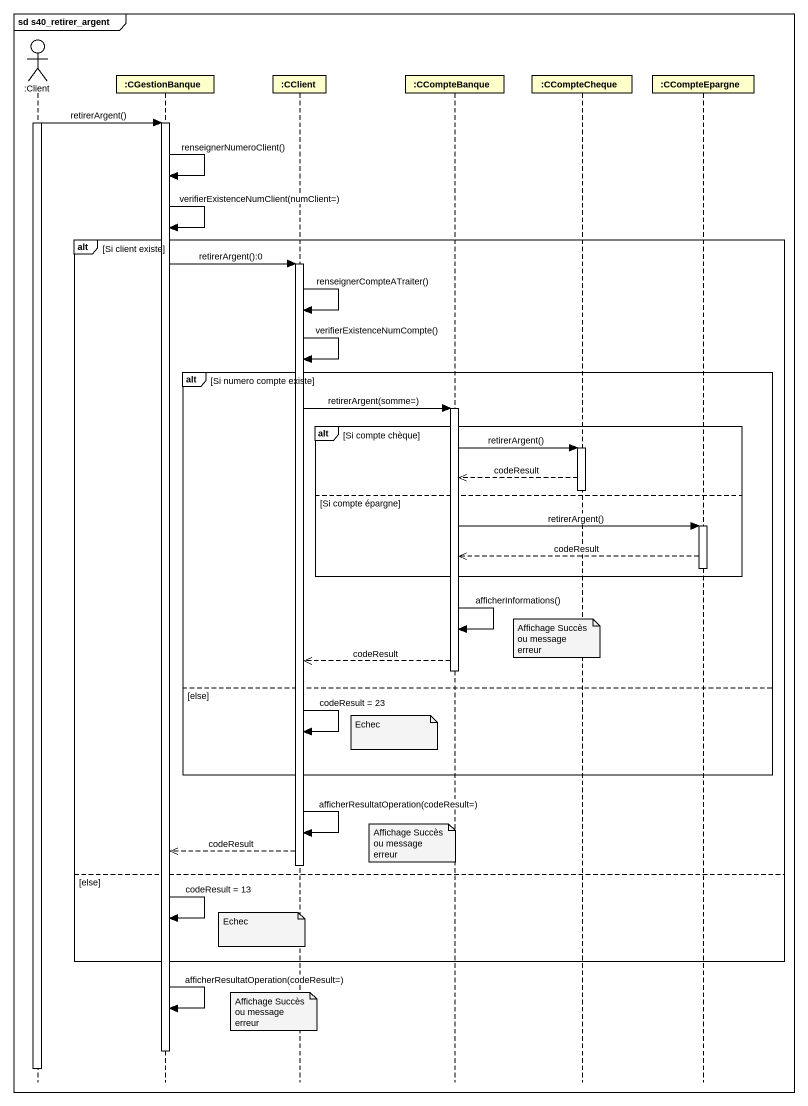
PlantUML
@startuml
mainframe sd s40_retirer_argent
hide footbox
actor ":Client" as Client
participant ":CGestionBanque" as CGestionBanque
participant ":CClient" as CClient
participant ":CCompteBanque" as CCompteBanque
participant ":CCompteCheque" as CCompteCheque
participant ":CCompteEpargne" as CCompteEpargne

activate Client
Client -> CGestionBanque : retirerArgent()
activate CGestionBanque
CGestionBanque -> CGestionBanque : renseignerNumeroClient()
CGestionBanque -> CGestionBanque : verifierExistenceNumClient(numClient=)
alt Si client existe
  CGestionBanque -> CClient : retirerArgent():0
  activate CClient
  CClient -> CClient : renseignerCompteATraiter()
  CClient -> CClient : verifierExistenceNumCompte()
  alt Si numero compte existe
    CClient -> CCompteBanque : retirerArgent(somme=)
    activate CCompteBanque
    alt Si compte chèque
      CCompteBanque -> CCompteCheque : retirerArgent()
      activate CCompteCheque
      CCompteCheque -->> CCompteBanque : codeResult
      deactivate CCompteCheque
    else Si compte épargne
      CCompteBanque -> CCompteEpargne : retirerArgent()
      activate CCompteEpargne
      CCompteEpargne -->> CCompteBanque : codeResult
      deactivate CCompteEpargne
    end
    CCompteBanque -> CCompteBanque : afficherInformations()
    note over CCompteCheque : Affichage Succès ou message erreur
    CCompteBanque -->> CClient : codeResult
    deactivate CCompteBanque
  else else
    CClient -> CClient : codeResult = 23
    note left of CCompteBanque : Echec
  end
  CClient -> CClient : afficherResultatOperation(codeResult=)
  note over CCompteBanque : Affichage Succès ou message erreur
  CClient -->> CGestionBanque : codeResult
  deactivate CClient
else else
  CGestionBanque -> CGestionBanque : codeResult = 13
  note over CClient : Echec
end
CGestionBanque -> CGestionBanque : afficherResultatOperation(codeResult=)
note over CClient : Affichage Succès ou message erreur
deactivate CGestionBanque
deactivate Client
@enduml
